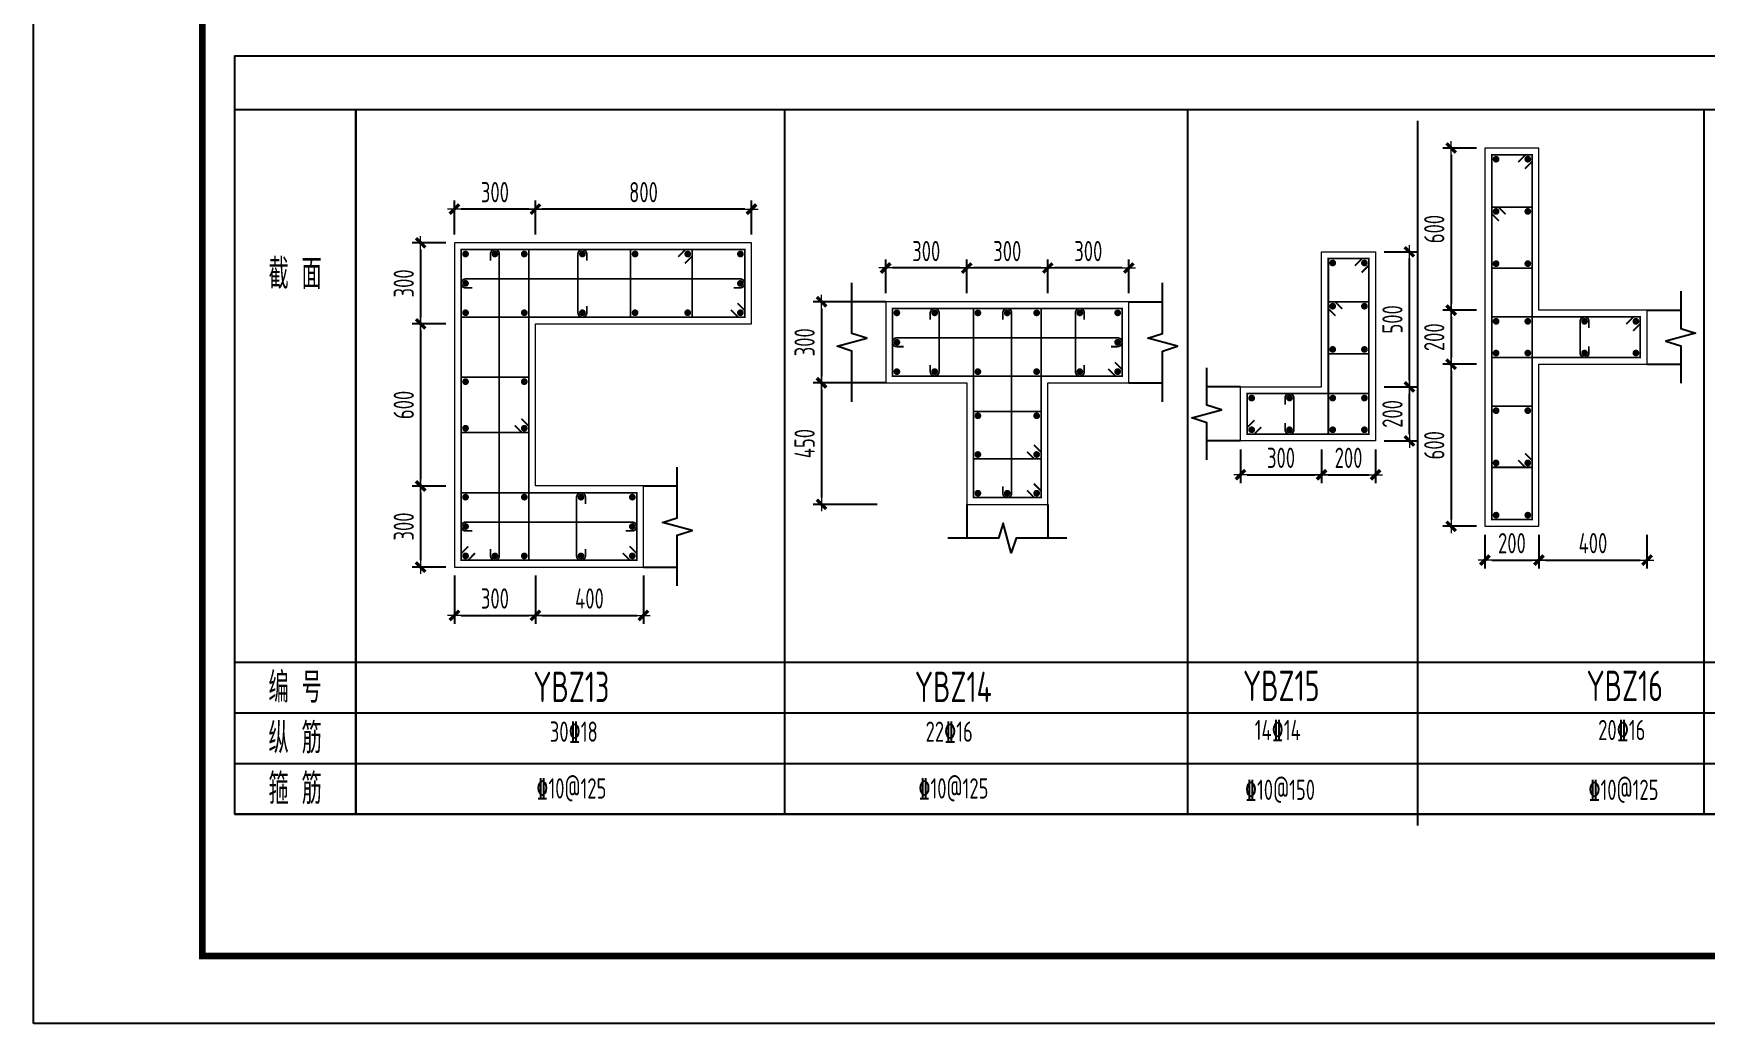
# Model space of a CAD drawing. Extents: x -144902 to 588294, y -160863 to 65494.
# Drawn here: x -20400 to 4361, y 6094 to 20754 of the extents above; entities that cross this region are included whole.
import ezdxf
from ezdxf.enums import TextEntityAlignment as Align

# ---------------------------------------------------------------- set-up
doc = ezdxf.new("R2010")
doc.units = 0
doc.header["$LTSCALE"] = 100
doc.layers.get('0').update_dxf_attribs({"linetype": 'CONTINUOUS'})
doc.layers.get('Defpoints').update_dxf_attribs({"linetype": 'CONTINUOUS'})
for name, color, linetype in [('1508', 2, 'CONTINUOUS'), ('TAB', 7, 'CONTINUOUS'), ('TEXT', 7, 'CONTINUOUS'), ('THIN', 7, 'CONTINUOUS'), ('tk', 7, 'CONTINUOUS')]:
    doc.layers.add(name, color=color, linetype=linetype)
for name, color, linetype, lineweight in [('REIN', 6, 'CONTINUOUS', 18), ('Z-柱大样外框', 7, 'ByLayer', 18), ('Z-详图标注', 3, 'CONTINUOUS', 18)]:
    doc.layers.add(name, color=color, linetype=linetype, lineweight=lineweight)
doc.styles.get("Standard").update_dxf_attribs({"font": 'tssdeng.shx', "width": 0.7, "bigfont": 'tssdchn.shx'})
doc.styles.add('TCCAD_Dimension', font='Tssdeng.shx', dxfattribs={"width": 0.7, "bigfont": 'tssdchn.shx'})
doc.dimstyles.new('TCCAD_25_100', dxfattribs={"dimtxt": 300, "dimasz": 100, "dimexe": 125, "dimexo": 125, "dimgap": 100, "dimtad": 1, "dimdec": 0, "dimlfac": 0.25, "dimzin": 0, "dimdsep": 46, "dimtxsty": 'TCCAD_Dimension', "dimblk": '_TCDBK25_100', "dimcen": 0, "dimclrt": 7, "dimadec": 0, "dimazin": 0, "dimtfac": 1, "dimtdec": 0, "dimtix": 1, "dimtmove": 2, "dimatfit": 3, "dimfxl": 1, "dimtolj": 1, "dimtzin": 0, "dimarcsym": 0})

# ---------------------------------------------------------------- blocks, each defined once
blk = doc.blocks.new('A1tk')
at = {"layer": 'tk', "color": 5}
blk.add_lwpolyline([(0, 0), (0, 59400), (84100, 59400), (84100, 0)], close=True, dxfattribs=at)
at = {"layer": 'tk', "const_width": 100}
blk.add_lwpolyline([(2500, 1000), (83100, 1000), (83100, 58400), (2500, 58400)], close=True, dxfattribs=at)
blk = doc.blocks.new('_TCDBK25_100')
blk.add_line((-1, 0), (1, 0))
at = {"const_width": 0.5}
blk.add_lwpolyline([(-0.7, -0.7), (0.7, 0.7)], dxfattribs=at)
blk = doc.blocks.new('*D55')
at = {"layer": 'Defpoints', "color": 0}
for p in [(-12966, 18153), (-12966, 17653), (-9766, 17653)]:
    blk.add_point(p, dxfattribs=at)
at = {"layer": 'Z-详图标注', "color": 0, "lineweight": -2}
for p, q in [((-12966, 17778), (-12966, 18278)), ((-9866, 18153), (-12866, 18153)), ((-9766, 17778), (-9766, 18278))]:
    blk.add_line(p, q, dxfattribs=at)
at = {"layer": 'Z-详图标注', "color": 0, "lineweight": -2, "xscale": 100, "yscale": 100, "zscale": 100}
for p, rotation in [((-12966, 18153), 180.0006358287465), ((-9766, 18153), 0.000635828746453626)]:
    blk.add_blockref('_TCDBK25_100', p, dxfattribs=dict(at, rotation=rotation))
at = {"layer": 'Z-详图标注', "color": 7, "insert": (-11366, 18403), "char_height": 300, "attachment_point": 5, "rotation": 0.0006, "style": 'TCCAD_Dimension'}
blk.add_mtext('\\A1;800', dxfattribs=at)
blk = doc.blocks.new('*D56')
at = {"layer": 'Defpoints', "color": 0}
for p in [(-14166, 18153), (-14166, 17653), (-12966, 17653)]:
    blk.add_point(p, dxfattribs=at)
at = {"layer": 'Z-详图标注', "color": 0, "lineweight": -2}
for p, q in [((-14166, 17778), (-14166, 18278)), ((-13066, 18153), (-14066, 18153)), ((-12966, 17778), (-12966, 18278))]:
    blk.add_line(p, q, dxfattribs=at)
at = {"layer": 'Z-详图标注', "color": 0, "lineweight": -2, "xscale": 100, "yscale": 100, "zscale": 100}
for p, rotation in [((-14166, 18153), 180.0006358287465), ((-12966, 18153), 0.000635828746453626)]:
    blk.add_blockref('_TCDBK25_100', p, dxfattribs=dict(at, rotation=rotation))
at = {"layer": 'Z-详图标注', "color": 7, "insert": (-13566, 18403), "char_height": 300, "attachment_point": 5, "rotation": 0.0006, "style": 'TCCAD_Dimension'}
blk.add_mtext('\\A1;300', dxfattribs=at)
blk = doc.blocks.new('*D57')
at = {"layer": 'Defpoints', "color": 0}
for p in [(-14166, 17653), (-14666, 16453), (-14166, 16453)]:
    blk.add_point(p, dxfattribs=at)
at = {"layer": 'Z-详图标注', "color": 0, "lineweight": -2}
for p, q in [((-14291, 17653), (-14791, 17653)), ((-14666, 17553), (-14666, 16553)), ((-14291, 16453), (-14791, 16453))]:
    blk.add_line(p, q, dxfattribs=at)
at = {"layer": 'Z-详图标注', "color": 0, "lineweight": -2, "xscale": 100, "yscale": 100, "zscale": 100}
for p, rotation in [((-14666, 17653), 90), ((-14666, 16453), 270)]:
    blk.add_blockref('_TCDBK25_100', p, dxfattribs=dict(at, rotation=rotation))
at = {"layer": 'Z-详图标注', "color": 7, "insert": (-14916, 17053), "char_height": 300, "attachment_point": 5, "rotation": 90, "style": 'TCCAD_Dimension'}
blk.add_mtext('\\A1;300', dxfattribs=at)
blk = doc.blocks.new('*D58')
at = {"layer": 'Defpoints', "color": 0}
for p in [(-14166, 16453), (-14666, 14053), (-14166, 14053)]:
    blk.add_point(p, dxfattribs=at)
at = {"layer": 'Z-详图标注', "color": 0, "lineweight": -2}
for p, q in [((-14291, 16453), (-14791, 16453)), ((-14666, 16353), (-14666, 14153)), ((-14291, 14053), (-14791, 14053))]:
    blk.add_line(p, q, dxfattribs=at)
at = {"layer": 'Z-详图标注', "color": 0, "lineweight": -2, "xscale": 100, "yscale": 100, "zscale": 100}
for p, rotation in [((-14666, 16453), 90), ((-14666, 14053), 270)]:
    blk.add_blockref('_TCDBK25_100', p, dxfattribs=dict(at, rotation=rotation))
at = {"layer": 'Z-详图标注', "color": 7, "insert": (-14916, 15253), "char_height": 300, "attachment_point": 5, "rotation": 90, "style": 'TCCAD_Dimension'}
blk.add_mtext('\\A1;600', dxfattribs=at)
blk = doc.blocks.new('*D59')
at = {"layer": 'Defpoints', "color": 0}
for p in [(-14166, 14053), (-14666, 12853), (-14166, 12853)]:
    blk.add_point(p, dxfattribs=at)
at = {"layer": 'Z-详图标注', "color": 0, "lineweight": -2}
for p, q in [((-14291, 14053), (-14791, 14053)), ((-14666, 13953), (-14666, 12953)), ((-14291, 12853), (-14791, 12853))]:
    blk.add_line(p, q, dxfattribs=at)
at = {"layer": 'Z-详图标注', "color": 0, "lineweight": -2, "xscale": 100, "yscale": 100, "zscale": 100}
for p, rotation in [((-14666, 14053), 90), ((-14666, 12853), 270)]:
    blk.add_blockref('_TCDBK25_100', p, dxfattribs=dict(at, rotation=rotation))
at = {"layer": 'Z-详图标注', "color": 7, "insert": (-14916, 13453), "char_height": 300, "attachment_point": 5, "rotation": 90, "style": 'TCCAD_Dimension'}
blk.add_mtext('\\A1;300', dxfattribs=at)
blk = doc.blocks.new('*D60')
at = {"layer": 'Defpoints', "color": 0}
for p in [(-5379, 17281), (-5379, 16781), (-4179, 16781)]:
    blk.add_point(p, dxfattribs=at)
at = {"layer": 'Z-详图标注', "color": 0, "lineweight": -2}
for p, q in [((-5379, 16906), (-5379, 17406)), ((-4179, 16906), (-4179, 17406)), ((-4279, 17281), (-5279, 17281))]:
    blk.add_line(p, q, dxfattribs=at)
at = {"layer": 'Z-详图标注', "color": 0, "lineweight": -2, "xscale": 100, "yscale": 100, "zscale": 100, "rotation": 180}
blk.add_blockref('_TCDBK25_100', (-5379, 17281), dxfattribs=at)
at = {"layer": 'Z-详图标注', "color": 0, "lineweight": -2, "xscale": 100, "yscale": 100, "zscale": 100}
blk.add_blockref('_TCDBK25_100', (-4179, 17281), dxfattribs=at)
at = {"layer": 'Z-详图标注', "color": 7, "insert": (-4779, 17531), "char_height": 300, "attachment_point": 5, "style": 'TCCAD_Dimension'}
blk.add_mtext('\\A1;300', dxfattribs=at)
blk = doc.blocks.new('*D61')
at = {"layer": 'Defpoints', "color": 0}
for p in [(-6579, 17281), (-6579, 16781), (-5379, 16781)]:
    blk.add_point(p, dxfattribs=at)
at = {"layer": 'Z-详图标注', "color": 0, "lineweight": -2}
for p, q in [((-6579, 16906), (-6579, 17406)), ((-5379, 16906), (-5379, 17406)), ((-5479, 17281), (-6479, 17281))]:
    blk.add_line(p, q, dxfattribs=at)
at = {"layer": 'Z-详图标注', "color": 0, "lineweight": -2, "xscale": 100, "yscale": 100, "zscale": 100, "rotation": 180}
blk.add_blockref('_TCDBK25_100', (-6579, 17281), dxfattribs=at)
at = {"layer": 'Z-详图标注', "color": 0, "lineweight": -2, "xscale": 100, "yscale": 100, "zscale": 100}
blk.add_blockref('_TCDBK25_100', (-5379, 17281), dxfattribs=at)
at = {"layer": 'Z-详图标注', "color": 7, "insert": (-5979, 17531), "char_height": 300, "attachment_point": 5, "style": 'TCCAD_Dimension'}
blk.add_mtext('\\A1;300', dxfattribs=at)
blk = doc.blocks.new('*D62')
at = {"layer": 'Defpoints', "color": 0}
for p in [(-7779, 17281), (-7779, 16781), (-6579, 16781)]:
    blk.add_point(p, dxfattribs=at)
at = {"layer": 'Z-详图标注', "color": 0, "lineweight": -2}
for p, q in [((-7779, 16906), (-7779, 17406)), ((-6579, 16906), (-6579, 17406)), ((-6679, 17281), (-7679, 17281))]:
    blk.add_line(p, q, dxfattribs=at)
at = {"layer": 'Z-详图标注', "color": 0, "lineweight": -2, "xscale": 100, "yscale": 100, "zscale": 100, "rotation": 180}
blk.add_blockref('_TCDBK25_100', (-7779, 17281), dxfattribs=at)
at = {"layer": 'Z-详图标注', "color": 0, "lineweight": -2, "xscale": 100, "yscale": 100, "zscale": 100}
blk.add_blockref('_TCDBK25_100', (-6579, 17281), dxfattribs=at)
at = {"layer": 'Z-详图标注', "color": 7, "insert": (-7179, 17531), "char_height": 300, "attachment_point": 5, "style": 'TCCAD_Dimension'}
blk.add_mtext('\\A1;300', dxfattribs=at)
blk = doc.blocks.new('*D63')
at = {"layer": 'Defpoints', "color": 0}
for p in [(-7779, 16781), (-8730, 15581), (-7779, 15581)]:
    blk.add_point(p, dxfattribs=at)
at = {"layer": 'Z-详图标注', "color": 0, "lineweight": -2}
for p, q in [((-7904, 16781), (-8855, 16781)), ((-8730, 16681), (-8730, 15681)), ((-7904, 15581), (-8855, 15581))]:
    blk.add_line(p, q, dxfattribs=at)
at = {"layer": 'Z-详图标注', "color": 0, "lineweight": -2, "xscale": 100, "yscale": 100, "zscale": 100}
for p, rotation in [((-8730, 16781), 90), ((-8730, 15581), 270)]:
    blk.add_blockref('_TCDBK25_100', p, dxfattribs=dict(at, rotation=rotation))
at = {"layer": 'Z-详图标注', "color": 7, "insert": (-8980, 16181), "char_height": 300, "attachment_point": 5, "rotation": 90, "style": 'TCCAD_Dimension'}
blk.add_mtext('\\A1;300', dxfattribs=at)
blk = doc.blocks.new('*D64')
at = {"layer": 'Defpoints', "color": 0}
for p in [(-7779, 15581), (-8730, 13781), (-7779, 13781)]:
    blk.add_point(p, dxfattribs=at)
at = {"layer": 'Z-详图标注', "color": 0, "lineweight": -2}
for p, q in [((-7904, 15581), (-8855, 15581)), ((-8730, 15481), (-8730, 13881)), ((-7904, 13781), (-8855, 13781))]:
    blk.add_line(p, q, dxfattribs=at)
at = {"layer": 'Z-详图标注', "color": 0, "lineweight": -2, "xscale": 100, "yscale": 100, "zscale": 100}
for p, rotation in [((-8730, 15581), 90), ((-8730, 13781), 270)]:
    blk.add_blockref('_TCDBK25_100', p, dxfattribs=dict(at, rotation=rotation))
at = {"layer": 'Z-详图标注', "color": 7, "insert": (-8980, 14681), "char_height": 300, "attachment_point": 5, "rotation": 90, "style": 'TCCAD_Dimension'}
blk.add_mtext('\\A1;450', dxfattribs=at)
blk = doc.blocks.new('*D65')
at = {"layer": 'Defpoints', "color": 0}
for p in [(-2525, 14720), (-1325, 14720), (-1325, 14220)]:
    blk.add_point(p, dxfattribs=at)
at = {"layer": 'Z-详图标注', "color": 0, "lineweight": -2}
for p, q in [((-2525, 14595), (-2525, 14095)), ((-1325, 14595), (-1325, 14095)), ((-2425, 14220), (-1425, 14220))]:
    blk.add_line(p, q, dxfattribs=at)
at = {"layer": 'Z-详图标注', "color": 0, "lineweight": -2, "xscale": 100, "yscale": 100, "zscale": 100, "rotation": 180}
blk.add_blockref('_TCDBK25_100', (-2525, 14220), dxfattribs=at)
at = {"layer": 'Z-详图标注', "color": 0, "lineweight": -2, "xscale": 100, "yscale": 100, "zscale": 100}
blk.add_blockref('_TCDBK25_100', (-1325, 14220), dxfattribs=at)
at = {"layer": 'Z-详图标注', "color": 7, "insert": (-1925, 14470), "char_height": 300, "attachment_point": 5, "style": 'TCCAD_Dimension'}
blk.add_mtext('\\A1;300', dxfattribs=at)
blk = doc.blocks.new('*D66')
at = {"layer": 'Defpoints', "color": 0}
for p in [(-1325, 14720), (-525, 14720), (-525, 14220)]:
    blk.add_point(p, dxfattribs=at)
at = {"layer": 'Z-详图标注', "color": 0, "lineweight": -2}
for p, q in [((-1325, 14595), (-1325, 14095)), ((-525, 14595), (-525, 14095)), ((-1225, 14220), (-625, 14220))]:
    blk.add_line(p, q, dxfattribs=at)
at = {"layer": 'Z-详图标注', "color": 0, "lineweight": -2, "xscale": 100, "yscale": 100, "zscale": 100, "rotation": 180}
blk.add_blockref('_TCDBK25_100', (-1325, 14220), dxfattribs=at)
at = {"layer": 'Z-详图标注', "color": 0, "lineweight": -2, "xscale": 100, "yscale": 100, "zscale": 100}
blk.add_blockref('_TCDBK25_100', (-525, 14220), dxfattribs=at)
at = {"layer": 'Z-详图标注', "color": 7, "insert": (-925, 14470), "char_height": 300, "attachment_point": 5, "style": 'TCCAD_Dimension'}
blk.add_mtext('\\A1;200', dxfattribs=at)
blk = doc.blocks.new('*D67')
at = {"layer": 'Defpoints', "color": 0}
for p in [(-525, 15520), (-25, 15520), (-525, 14720)]:
    blk.add_point(p, dxfattribs=at)
at = {"layer": 'Z-详图标注', "color": 0, "lineweight": -2}
for p, q in [((-400, 15520), (100, 15520)), ((-25, 14820), (-25, 15420)), ((-400, 14720), (100, 14720))]:
    blk.add_line(p, q, dxfattribs=at)
at = {"layer": 'Z-详图标注', "color": 0, "lineweight": -2, "xscale": 100, "yscale": 100, "zscale": 100}
for p, rotation in [((-25, 15520), 90.00016812754097), ((-25, 14720), 270.000168127541)]:
    blk.add_blockref('_TCDBK25_100', p, dxfattribs=dict(at, rotation=rotation))
at = {"layer": 'Z-详图标注', "color": 7, "insert": (-275, 15120), "char_height": 300, "attachment_point": 5, "rotation": 90.0002, "style": 'TCCAD_Dimension'}
blk.add_mtext('\\A1;200', dxfattribs=at)
blk = doc.blocks.new('*D68')
at = {"layer": 'Defpoints', "color": 0}
for p in [(-525, 17520), (-25, 17520), (-525, 15520)]:
    blk.add_point(p, dxfattribs=at)
at = {"layer": 'Z-详图标注', "color": 0, "lineweight": -2}
for p, q in [((-400, 17520), (100, 17520)), ((-25, 15620), (-25, 17420)), ((-400, 15520), (100, 15520))]:
    blk.add_line(p, q, dxfattribs=at)
at = {"layer": 'Z-详图标注', "color": 0, "lineweight": -2, "xscale": 100, "yscale": 100, "zscale": 100}
for p, rotation in [((-25, 17520), 90.00016812754097), ((-25, 15520), 270.000168127541)]:
    blk.add_blockref('_TCDBK25_100', p, dxfattribs=dict(at, rotation=rotation))
at = {"layer": 'Z-详图标注', "color": 7, "insert": (-275, 16520), "char_height": 300, "attachment_point": 5, "rotation": 90.0002, "style": 'TCCAD_Dimension'}
blk.add_mtext('\\A1;500', dxfattribs=at)
blk = doc.blocks.new('*D69')
at = {"layer": 'Defpoints', "color": 0}
for p in [(1094, 19057), (594, 16656), (1094, 16656)]:
    blk.add_point(p, dxfattribs=at)
at = {"layer": 'Z-详图标注', "color": 0, "lineweight": -2}
for p, q in [((969, 19057), (469, 19057)), ((594, 18957), (594, 16756)), ((969, 16656), (469, 16656))]:
    blk.add_line(p, q, dxfattribs=at)
at = {"layer": 'Z-详图标注', "color": 0, "lineweight": -2, "xscale": 100, "yscale": 100, "zscale": 100}
for p, rotation in [((594, 19057), 90), ((594, 16656), 270)]:
    blk.add_blockref('_TCDBK25_100', p, dxfattribs=dict(at, rotation=rotation))
at = {"layer": 'Z-详图标注', "color": 7, "insert": (344, 17857), "char_height": 300, "attachment_point": 5, "rotation": 90, "style": 'TCCAD_Dimension'}
blk.add_mtext('\\A1;600', dxfattribs=at)
blk = doc.blocks.new('*D70')
at = {"layer": 'Defpoints', "color": 0}
for p in [(1094, 16656), (594, 15856), (1094, 15856)]:
    blk.add_point(p, dxfattribs=at)
at = {"layer": 'Z-详图标注', "color": 0, "lineweight": -2}
for p, q in [((969, 16656), (469, 16656)), ((594, 16556), (594, 15956)), ((969, 15856), (469, 15856))]:
    blk.add_line(p, q, dxfattribs=at)
at = {"layer": 'Z-详图标注', "color": 0, "lineweight": -2, "xscale": 100, "yscale": 100, "zscale": 100}
for p, rotation in [((594, 16656), 90), ((594, 15856), 270)]:
    blk.add_blockref('_TCDBK25_100', p, dxfattribs=dict(at, rotation=rotation))
at = {"layer": 'Z-详图标注', "color": 7, "insert": (344, 16256), "char_height": 300, "attachment_point": 5, "rotation": 90, "style": 'TCCAD_Dimension'}
blk.add_mtext('\\A1;200', dxfattribs=at)
blk = doc.blocks.new('*D71')
at = {"layer": 'Defpoints', "color": 0}
for p in [(1094, 15856), (594, 13456), (1094, 13456)]:
    blk.add_point(p, dxfattribs=at)
at = {"layer": 'Z-详图标注', "color": 0, "lineweight": -2}
for p, q in [((969, 15856), (469, 15856)), ((594, 15756), (594, 13556)), ((969, 13456), (469, 13456))]:
    blk.add_line(p, q, dxfattribs=at)
at = {"layer": 'Z-详图标注', "color": 0, "lineweight": -2, "xscale": 100, "yscale": 100, "zscale": 100}
for p, rotation in [((594, 15856), 90), ((594, 13456), 270)]:
    blk.add_blockref('_TCDBK25_100', p, dxfattribs=dict(at, rotation=rotation))
at = {"layer": 'Z-详图标注', "color": 7, "insert": (344, 14656), "char_height": 300, "attachment_point": 5, "rotation": 90, "style": 'TCCAD_Dimension'}
blk.add_mtext('\\A1;600', dxfattribs=at)
blk = doc.blocks.new('*D72')
at = {"layer": 'Defpoints', "color": 0}
for p in [(1094, 13456), (1894, 13456), (1894, 12956)]:
    blk.add_point(p, dxfattribs=at)
at = {"layer": 'Z-详图标注', "color": 0, "lineweight": -2}
for p, q in [((1094, 13331), (1094, 12831)), ((1894, 13331), (1894, 12831)), ((1194, 12956), (1794, 12956))]:
    blk.add_line(p, q, dxfattribs=at)
at = {"layer": 'Z-详图标注', "color": 0, "lineweight": -2, "xscale": 100, "yscale": 100, "zscale": 100, "rotation": 180}
blk.add_blockref('_TCDBK25_100', (1094, 12956), dxfattribs=at)
at = {"layer": 'Z-详图标注', "color": 0, "lineweight": -2, "xscale": 100, "yscale": 100, "zscale": 100}
blk.add_blockref('_TCDBK25_100', (1894, 12956), dxfattribs=at)
at = {"layer": 'Z-详图标注', "color": 7, "insert": (1494, 13206), "char_height": 300, "attachment_point": 5, "style": 'TCCAD_Dimension'}
blk.add_mtext('\\A1;200', dxfattribs=at)
blk = doc.blocks.new('*D73')
at = {"layer": 'Defpoints', "color": 0}
for p in [(1894, 13456), (3494, 13456), (3494, 12956)]:
    blk.add_point(p, dxfattribs=at)
at = {"layer": 'Z-详图标注', "color": 0, "lineweight": -2}
for p, q in [((1894, 13331), (1894, 12831)), ((3494, 13331), (3494, 12831)), ((1994, 12956), (3394, 12956))]:
    blk.add_line(p, q, dxfattribs=at)
at = {"layer": 'Z-详图标注', "color": 0, "lineweight": -2, "xscale": 100, "yscale": 100, "zscale": 100, "rotation": 180}
blk.add_blockref('_TCDBK25_100', (1894, 12956), dxfattribs=at)
at = {"layer": 'Z-详图标注', "color": 0, "lineweight": -2, "xscale": 100, "yscale": 100, "zscale": 100}
blk.add_blockref('_TCDBK25_100', (3494, 12956), dxfattribs=at)
at = {"layer": 'Z-详图标注', "color": 7, "insert": (2694, 13206), "char_height": 300, "attachment_point": 5, "style": 'TCCAD_Dimension'}
blk.add_mtext('\\A1;400', dxfattribs=at)
blk = doc.blocks.new('*D163')
at = {"layer": 'Defpoints', "color": 0}
for p in [(-14166, 12853), (-12966, 12853), (-12966, 12137)]:
    blk.add_point(p, dxfattribs=at)
at = {"layer": 'Z-详图标注', "color": 0, "lineweight": -2}
for p, q in [((-14166, 12728), (-14166, 12012)), ((-12966, 12728), (-12966, 12012)), ((-14066, 12137), (-13066, 12137))]:
    blk.add_line(p, q, dxfattribs=at)
at = {"layer": 'Z-详图标注', "color": 0, "lineweight": -2, "xscale": 100, "yscale": 100, "zscale": 100, "rotation": 180}
blk.add_blockref('_TCDBK25_100', (-14166, 12137), dxfattribs=at)
at = {"layer": 'Z-详图标注', "color": 0, "lineweight": -2, "xscale": 100, "yscale": 100, "zscale": 100}
blk.add_blockref('_TCDBK25_100', (-12966, 12137), dxfattribs=at)
at = {"layer": 'Z-详图标注', "color": 7, "insert": (-13566, 12387), "char_height": 300, "attachment_point": 5, "style": 'TCCAD_Dimension'}
blk.add_mtext('\\A1;300', dxfattribs=at)
blk = doc.blocks.new('*D164')
at = {"layer": 'Defpoints', "color": 0}
for p in [(-12966, 12853), (-11366, 12853), (-11366, 12137)]:
    blk.add_point(p, dxfattribs=at)
at = {"layer": 'Z-详图标注', "color": 0, "lineweight": -2}
for p, q in [((-12966, 12728), (-12966, 12012)), ((-11366, 12728), (-11366, 12012)), ((-12866, 12137), (-11466, 12137))]:
    blk.add_line(p, q, dxfattribs=at)
at = {"layer": 'Z-详图标注', "color": 0, "lineweight": -2, "xscale": 100, "yscale": 100, "zscale": 100, "rotation": 180}
blk.add_blockref('_TCDBK25_100', (-12966, 12137), dxfattribs=at)
at = {"layer": 'Z-详图标注', "color": 0, "lineweight": -2, "xscale": 100, "yscale": 100, "zscale": 100}
blk.add_blockref('_TCDBK25_100', (-11366, 12137), dxfattribs=at)
at = {"layer": 'Z-详图标注', "color": 7, "insert": (-12166, 12387), "char_height": 300, "attachment_point": 5, "style": 'TCCAD_Dimension'}
blk.add_mtext('\\A1;400', dxfattribs=at)

msp = doc.modelspace()

# ---------------------------------------------------------------- linework, layer by layer
at = {"layer": 'REIN', "color": 210, "const_width": 25}
for points in [[(1588.274, 18850.682), (1694.34, 18956.748), (1794.34, 18956.748), (1794.34, 13556.138), (1194.342, 13556.138), (1194.342, 18956.748), (1794.34, 18956.748), (1794.34, 18856.748), (1688.274, 18750.682)], [(3188.274, 16450.377), (3294.34, 16556.443), (3394.34, 16556.443), (3394.34, 15956.443), (1194.342, 15956.443), (1194.342, 16556.443), (3394.34, 16556.443), (3394.34, 16456.443), (3288.274, 16350.377)]]:
    msp.add_lwpolyline(points, dxfattribs=at)
at = {"layer": 'REIN', "color": 6, "const_width": 50}
for points in [[(1259.342, 18916.748, 1), (1259.342, 18866.748, 1)], [(1729.34, 18916.748, 1), (1729.34, 18866.748, 1)], [(1259.342, 18143.313, 1), (1259.342, 18093.313, 1)], [(1729.34, 18143.313, 1), (1729.34, 18093.313, 1)], [(1259.342, 17369.878, 1), (1259.342, 17319.878, 1)], [(1729.34, 17369.878, 1), (1729.34, 17319.878, 1)], [(1259.342, 16516.443, 1), (1259.342, 16466.443, 1)], [(1729.34, 16516.443, 1), (1729.34, 16466.443, 1)], [(2569.34, 16516.443, 1), (2569.34, 16466.443, 1)], [(3329.34, 16516.443, 1), (3329.34, 16466.443, 1)], [(1259.342, 16046.443, 1), (1259.342, 15996.443, 1)], [(1729.34, 16046.443, 1), (1729.34, 15996.443, 1)], [(2569.34, 16046.443, 1), (2569.34, 15996.443, 1)], [(3329.34, 16046.443, 1), (3329.34, 15996.443, 1)], [(1259.342, 15193.008, 1), (1259.342, 15143.008, 1)], [(1729.34, 15193.008, 1), (1729.34, 15143.008, 1)], [(1259.342, 14419.573, 1), (1259.342, 14369.573, 1)], [(1729.34, 14419.573, 1), (1729.34, 14369.573, 1)], [(1259.342, 13646.138, 1), (1259.342, 13596.138, 1)], [(1729.34, 13646.138, 1), (1729.34, 13596.138, 1)]]:
    msp.add_lwpolyline(points, format="xyb", close=True, dxfattribs=at)
at = {"layer": 'REIN', "color": 6, "const_width": 25}
for points in [[(1300.408, 17977.247), (1194.342, 18083.313), (1194.342, 18183.313), (1794.34, 18183.313), (1794.34, 17279.878), (1194.342, 17279.878), (1194.342, 18183.313), (1294.342, 18183.313), (1400.408, 18077.247)], [(1688.274, 14535.639), (1794.34, 14429.573), (1794.34, 14329.573), (1194.342, 14329.573), (1194.342, 15233.008), (1794.34, 15233.008), (1794.34, 14329.573), (1694.34, 14329.573), (1588.274, 14435.639)]]:
    msp.add_lwpolyline(points, dxfattribs=at)
at = {"layer": 'REIN', "color": 210, "const_width": 25, "elevation": 0}
for points in [[(-9972.127, 16759.232), (-9866.061, 16653.167), (-9866.061, 16553.167), (-14066.061, 16553.135), (-14066.061, 17553.12), (-9866.061, 17553.166), (-9866.061, 16553.167), (-9966.061, 16553.166), (-10072.127, 16659.231)], [(-13859.995, 13059.192), (-13966.061, 12953.126), (-14066.061, 12953.126), (-14066.061, 17553.12), (-13066.061, 17553.131), (-13066.061, 12953.126), (-14066.061, 12953.126), (-14066.061, 13053.126), (-13959.995, 13159.192)], [(-830.881, 17314.224), (-724.815, 17420.291), (-624.815, 17420.291), (-624.807, 14820.289), (-1224.805, 14820.289), (-1224.813, 17420.288), (-624.815, 17420.291), (-624.815, 17320.291), (-730.88, 17214.225)], [(-4385.305, 15887.2), (-4279.239, 15781.134), (-4279.239, 15681.134), (-7679.239, 15681.134), (-7679.239, 16681.134), (-4279.239, 16681.134), (-4279.239, 15681.134), (-4379.239, 15681.134), (-4485.305, 15787.2)], [(-5585.305, 14087.2), (-5479.239, 13981.134), (-5479.239, 13881.134), (-6479.239, 13881.134), (-6479.239, 16681.134), (-5479.239, 16681.134), (-5479.239, 13881.134), (-5579.239, 13881.134), (-5685.305, 13987.2)], [(-2218.741, 14926.355), (-2324.807, 14820.289), (-2424.807, 14820.289), (-2424.807, 15420.289), (-624.809, 15420.289), (-624.807, 14820.289), (-2424.807, 14820.289), (-2424.807, 14920.289), (-2318.741, 15026.355)], [(-11572.127, 13159.192), (-11466.061, 13053.126), (-11466.061, 12953.126), (-14066.061, 12953.126), (-14066.061, 13953.126), (-11466.061, 13953.126), (-11466.061, 12953.126), (-11566.061, 12953.126), (-11672.127, 13059.192)]]:
    msp.add_lwpolyline(points, dxfattribs=at)
at = {"layer": 'REIN', "color": 6, "const_width": 50, "elevation": 0}
for points in [[(-14026.061, 17488.12, 1), (-13976.061, 17488.12, 1)], [(-13591.061, 17488.125, 1), (-13541.061, 17488.125, 1)], [(-13156.061, 17488.13, 1), (-13106.061, 17488.13, 1)], [(-12296.061, 17488.14, 1), (-12246.061, 17488.14, 1)], [(-11516.061, 17488.148, 1), (-11466.061, 17488.148, 1)], [(-10736.061, 17488.157, 1), (-10686.061, 17488.157, 1)], [(-9956.061, 17488.165, 1), (-9906.061, 17488.165, 1)], [(-1159.813, 17330.289, 1), (-1159.813, 17380.289, 1)], [(-689.815, 17330.291, 1), (-689.815, 17380.291, 1)], [(-14026.061, 17053.128, 1), (-13976.061, 17053.128, 1)], [(-9956.061, 17053.166, 1), (-9906.061, 17053.166, 1)], [(-14026.061, 16618.135, 1), (-13976.061, 16618.135, 1)], [(-13156.061, 16618.142, 1), (-13106.061, 16618.142, 1)], [(-12296.061, 16618.148, 1), (-12246.061, 16618.148, 1)], [(-11516.061, 16618.154, 1), (-11466.061, 16618.154, 1)], [(-10736.061, 16618.16, 1), (-10686.061, 16618.16, 1)], [(-9956.061, 16618.166, 1), (-9906.061, 16618.166, 1)], [(-7639.239, 16616.134, 1), (-7589.239, 16616.134, 1)], [(-7079.239, 16616.134, 1), (-7029.239, 16616.134, 1)], [(-6439.239, 16616.134, 1), (-6389.239, 16616.134, 1)], [(-6004.239, 16616.134, 1), (-5954.239, 16616.134, 1)], [(-5569.239, 16616.134, 1), (-5519.239, 16616.134, 1)], [(-4929.239, 16616.134, 1), (-4879.239, 16616.134, 1)], [(-4369.239, 16616.134, 1), (-4319.239, 16616.134, 1)], [(-1159.811, 16690.289, 1), (-1159.811, 16740.289, 1)], [(-689.813, 16690.29, 1), (-689.813, 16740.29, 1)], [(-7639.239, 16181.134, 1), (-7589.239, 16181.134, 1)], [(-4369.239, 16181.134, 1), (-4319.239, 16181.134, 1)], [(-1159.809, 16050.289, 1), (-1159.809, 16100.289, 1)], [(-689.811, 16050.289, 1), (-689.811, 16100.289, 1)], [(-14026.061, 15598.132, 1), (-13976.061, 15598.132, 1)], [(-13156.061, 15598.136, 1), (-13106.061, 15598.136, 1)], [(-7639.239, 15746.134, 1), (-7589.239, 15746.134, 1)], [(-7079.239, 15746.134, 1), (-7029.239, 15746.134, 1)], [(-6439.239, 15746.134, 1), (-6389.239, 15746.134, 1)], [(-5569.239, 15746.134, 1), (-5519.239, 15746.134, 1)], [(-4929.239, 15746.134, 1), (-4879.239, 15746.134, 1)], [(-4369.239, 15746.134, 1), (-4319.239, 15746.134, 1)], [(-2359.807, 15330.289, 1), (-2359.807, 15380.289, 1)], [(-1799.807, 15330.289, 1), (-1799.807, 15380.289, 1)], [(-1159.807, 15330.289, 1), (-1159.807, 15380.289, 1)], [(-689.809, 15330.289, 1), (-689.809, 15380.289, 1)], [(-6439.239, 15092.801, 1), (-6389.239, 15092.801, 1)], [(-5569.239, 15092.801, 1), (-5519.239, 15092.801, 1)], [(-14026.061, 14908.129, 1), (-13976.061, 14908.129, 1)], [(-13156.061, 14908.131, 1), (-13106.061, 14908.131, 1)], [(-2359.807, 14860.289, 1), (-2359.807, 14910.289, 1)], [(-1799.806, 14860.289, 1), (-1799.806, 14910.289, 1)], [(-1159.805, 14860.289, 1), (-1159.805, 14910.289, 1)], [(-689.808, 14860.289, 1), (-689.808, 14910.289, 1)], [(-6439.239, 14519.467, 1), (-6389.239, 14519.467, 1)], [(-5569.239, 14519.467, 1), (-5519.239, 14519.467, 1)], [(-14026.061, 13888.126, 1), (-13976.061, 13888.126, 1)], [(-13156.061, 13888.126, 1), (-13106.061, 13888.126, 1)], [(-12316.061, 13888.126, 1), (-12266.061, 13888.126, 1)], [(-11556.061, 13888.126, 1), (-11506.061, 13888.126, 1)], [(-6439.239, 13946.134, 1), (-6389.239, 13946.134, 1)], [(-6004.239, 13946.134, 1), (-5954.239, 13946.134, 1)], [(-5569.239, 13946.134, 1), (-5519.239, 13946.134, 1)], [(-14026.061, 13453.126, 1), (-13976.061, 13453.126, 1)], [(-11556.061, 13453.126, 1), (-11506.061, 13453.126, 1)], [(-14026.061, 13018.126, 1), (-13976.061, 13018.126, 1)], [(-13591.061, 13018.126, 1), (-13541.061, 13018.126, 1)], [(-13156.061, 13018.126, 1), (-13106.061, 13018.126, 1)], [(-12316.061, 13018.126, 1), (-12266.061, 13018.126, 1)], [(-11556.061, 13018.126, 1), (-11506.061, 13018.126, 1)]]:
    msp.add_lwpolyline(points, format="xyb", close=True, dxfattribs=at)
at = {"layer": 'REIN', "color": 6, "const_width": 25, "elevation": 0}
for points in [[(-13631.061, 17388.125), (-13631.061, 17488.125, -1), (-13501.061, 17488.125), (-13501.061, 13018.126, -1), (-13631.061, 13018.126), (-13631.061, 13118.126)], [(-12206.061, 16718.148), (-12206.061, 16618.148, -1), (-12336.061, 16618.148), (-12336.061, 17488.14, -1), (-12206.061, 17488.14), (-12206.061, 17388.14)], [(-13901.06, 16988.129), (-14001.06, 16988.128, -1), (-14001.061, 17118.128), (-9931.061, 17118.166, -1), (-9931.06, 16988.166), (-10031.06, 16988.165)], [(-7119.239, 16516.134), (-7119.239, 16616.134, -1), (-6989.239, 16616.134), (-6989.239, 15746.134, -1), (-7119.239, 15746.134), (-7119.239, 15846.134)], [(-6044.239, 16516.134), (-6044.239, 16616.134, -1), (-5914.239, 16616.134), (-5914.239, 13946.134, -1), (-6044.239, 13946.134), (-6044.239, 14046.134)], [(-4839.239, 15846.134), (-4839.239, 15746.134, -1), (-4969.239, 15746.134), (-4969.239, 16616.134, -1), (-4839.239, 16616.134), (-4839.239, 16516.134)], [(-7514.239, 16116.134), (-7614.239, 16116.134, -1), (-7614.239, 16246.134), (-4344.239, 16246.134, -1), (-4344.239, 16116.134), (-4444.239, 16116.134)], [(-1864.807, 15255.289), (-1864.807, 15355.289, -1), (-1734.807, 15355.289), (-1734.806, 14885.289, -1), (-1864.806, 14885.289), (-1864.806, 14985.289)], [(-12226.061, 13118.126), (-12226.061, 13018.126, -1), (-12356.061, 13018.126), (-12356.061, 13888.126, -1), (-12226.061, 13888.126), (-12226.061, 13788.126)], [(-13901.061, 13388.126), (-14001.061, 13388.126, -1), (-14001.061, 13518.126), (-11531.061, 13518.126, -1), (-11531.061, 13388.126), (-11631.061, 13388.126)]]:
    msp.add_lwpolyline(points, format="xyb", dxfattribs=at)
for points in [[(-10852.126, 17447.09), (-10746.061, 17553.156), (-10646.061, 17553.158), (-10646.061, 16553.161), (-11556.061, 16553.154), (-11556.061, 17553.147), (-10646.061, 17553.158), (-10646.061, 17453.158), (-10752.126, 17347.091)], [(-1118.744, 16574.223), (-1224.811, 16680.288), (-1224.811, 16780.288), (-624.813, 16780.29), (-624.811, 16010.29), (-1224.809, 16010.289), (-1224.811, 16780.288), (-1124.811, 16780.289), (-1018.744, 16674.223)], [(-13172.127, 15049.197), (-13066.061, 14943.131), (-13066.061, 14843.131), (-14066.061, 14843.129), (-14066.061, 15663.132), (-13066.061, 15663.137), (-13066.061, 14843.131), (-13166.061, 14843.131), (-13272.127, 14949.197)], [(-5585.305, 14660.533), (-5479.239, 14554.467), (-5479.239, 14454.467), (-6479.239, 14454.467), (-6479.239, 15157.801), (-5479.239, 15157.801), (-5479.239, 14454.467), (-5579.239, 14454.467), (-5685.305, 14560.533)]]:
    msp.add_lwpolyline(points, dxfattribs=at)
at = {"layer": 'REIN', "color": 6, "const_width": 25}
msp.add_lwpolyline([(2634.34, 16121.443), (2634.34, 16021.443, -1), (2504.34, 16021.443), (2504.34, 16491.443, -1), (2634.34, 16491.443), (2634.34, 16391.443)], format="xyb", dxfattribs=at)
at = {"layer": 'TAB'}
for p, q in [((-17424.423, 20423.931), (55224.221, 20423.931)), ((-17424.423, 20423.931), (-17424.423, 9194.99, 0)), ((-17424.423, 19625.567), (-15624.423, 19625.567)), ((-15624.423, 19625.567), (55224.221, 19625.567)), ((-15624.423, 19625.567), (-15624.423, 9194.99, 0)), ((-15624.423, 19625.567), (-15624.423, 9194.99, 0)), ((-15624.423, 9194.99, 0), (-15624.423, 19625.567)), ((-9272.297, 9194.99, 0), (-9272.297, 19625.567)), ((-3312.162, 19625.567), (-3312.162, 9194.99, 0)), ((4335.705, 19625.567), (4335.705, 9194.99, 0)), ((98.104, 19459.46), (98.104, 9028.883, 0)), ((-17424.423, 11444.99, 0), (55224.221, 11444.99, 0)), ((-17424.423, 10694.99, 0), (55224.221, 10694.99, 0)), ((-17424.423, 9944.99, 0), (55224.221, 9944.99, 0)), ((55224.221, 9194.99, 0), (-17424.423, 9194.99, 0)), ((-17424.423, 9194.99, 0), (55224.221, 9194.99, 0))]:
    msp.add_line(p, q, dxfattribs=at)
at = {"layer": 'THIN'}
for p, q in [((-7779.239, 16781.134, 0), (-8279.239, 16781.134, 0)), ((-4179.239, 16781.134, 0), (-3679.239, 16781.134, 0)), ((3494.34, 16656.443), (3994.34, 16656.443)), ((3494.34, 15856.443), (3994.34, 15856.443)), ((-7779.239, 15581.134, 0), (-8279.239, 15581.134, 0)), ((-4179.239, 15581.134, 0), (-3679.239, 15581.134, 0)), ((-2524.807, 15520.289, 0), (-3024.807, 15520.289, 0)), ((-2524.808, 14720.291, 0), (-3024.808, 14720.291, 0)), ((-11366.061, 14053.126, 0), (-10866.061, 14053.126, 0)), ((-6579.239, 13781.134, 0), (-6579.239, 13281.134, 0)), ((-5379.239, 13781.134, 0), (-5379.239, 13281.134, 0)), ((-11366.061, 12853.126, 0), (-10866.061, 12853.126, 0))]:
    msp.add_line(p, q, dxfattribs=at)
at = {"layer": 'THIN', "elevation": 0}
for points in [[(-8279.239, 15301.134), (-8279.239, 16051.134), (-8499.239, 16121.134), (-8059.239, 16241.134), (-8279.239, 16311.134), (-8279.239, 17061.134)], [(-3679.239, 15301.134), (-3679.239, 16051.134), (-3459.239, 16121.134), (-3899.239, 16241.134), (-3679.239, 16311.134), (-3679.239, 17061.134)], [(-3024.808, 14440.291), (-3024.808, 14990.29), (-3244.808, 15060.29), (-2804.808, 15180.29), (-3024.808, 15250.29), (-3024.808, 15800.289)], [(-10866.061, 12573.126), (-10866.061, 13323.126), (-10646.061, 13393.126), (-11086.061, 13513.126), (-10866.061, 13583.126), (-10866.061, 14333.126)], [(-5099.239, 13281.134), (-5849.239, 13281.134), (-5919.239, 13061.134), (-6039.239, 13501.134), (-6109.239, 13281.134), (-6859.239, 13281.134)]]:
    msp.add_lwpolyline(points, dxfattribs=at)
at = {"layer": 'THIN'}
msp.add_lwpolyline([(3994.34, 16936.443), (3994.34, 16386.443), (4214.34, 16316.443), (3774.34, 16196.443), (3994.34, 16126.443), (3994.34, 15576.443)], dxfattribs=at)
at = {"layer": 'Z-柱大样外框', "color": 1}
msp.add_lwpolyline([(3494.34, 16656.443), (1894.34, 16656.443), (1894.34, 19056.748), (1094.342, 19056.748), (1094.342, 13456.138), (1894.34, 13456.138), (1894.34, 15856.443), (3494.34, 15856.443)], close=True, dxfattribs=at)
at = {"layer": 'Z-柱大样外框', "color": 1, "elevation": 0}
for points in [[(-14166.061, 17653.118), (-14166.061, 12853.126), (-11366.061, 12853.126), (-11366.061, 14053.126), (-12966.061, 14053.126), (-12966.061, 16453.143), (-9766.061, 16453.167), (-9766.061, 17653.167), (-14166.061, 17653.118)], [(-524.807, 14720.289), (-2524.807, 14720.289), (-2524.807, 15520.289), (-1324.807, 15520.289), (-1324.813, 17520.288), (-524.815, 17520.291), (-524.807, 14720.289)], [(-7779.239, 16781.134), (-7779.239, 15581.134), (-6579.239, 15581.134), (-6579.239, 13781.134), (-5379.239, 13781.134), (-5379.239, 15581.134), (-4179.239, 15581.134), (-4179.239, 16781.134), (-7779.239, 16781.134)]]:
    msp.add_lwpolyline(points, close=True, dxfattribs=at)

# ---------------------------------------------------------------- block references
at = {"layer": '1508'}
msp.add_blockref('A1tk', (-20399.668, 6094.074), dxfattribs=at)

# ---------------------------------------------------------------- texts
at = {"layer": 'TAB', "width": 0.7}
for s, p in [('YBZ13', (-12434.268, 11078.644, 0)), ('YBZ14', (-6777.013, 11078.644)), ('YBZ15', (-1921.808, 11093.869, 0)), ('YBZ16', (3164.282, 11093.869, 0))]:
    msp.add_text(s, height=450, dxfattribs=at).set_placement(p, align=Align.MIDDLE_CENTER)
at = {"layer": 'TAB', "color": 7, "width": 0.7}
for s, p in [('30%%13218', (-12753.306, 10175.759, 0)), ('22%%13216', (-7188.936, 10175.759)), ('14%%13214', (-2314.997, 10200.034, 0)), ('20%%13216', (2771.093, 10200.034, 0))]:
    msp.add_text(s, height=300, dxfattribs=at).set_placement(p, align=Align.BOTTOM_LEFT)
for s, p in [('%%13210@125', (-12434.268, 9575.759, 0)), ('%%13210@125', (-6777.013, 9575.759)), ('%%13210@150', (-1940.865, 9555, 0)), ('%%13210@125', (3145.225, 9555, 0))]:
    msp.add_text(s, height=300, dxfattribs=at).set_placement(p, align=Align.MIDDLE_CENTER)
at = {"layer": 'TEXT', "color": 7, "width": 0.7}
for s, p in [('截 面', (-16524.423, 17193.576)), ('编 号', (-16524.423, 11069.99, 0)), ('纵 筋', (-16524.423, 10319.99, 0)), ('箍 筋', (-16524.423, 9569.99, 0))]:
    msp.add_text(s, height=450, dxfattribs=at).set_placement(p, align=Align.MIDDLE_CENTER)

# ---------------------------------------------------------------- dimensions: what is measured, and where the dimension line sits
at = {"layer": 'Z-详图标注'}
for base, p1, p2, angle, picture, middle in [((594.342, 16656.443), (1094.342, 19056.748), (1094.342, 16656.443), 270, '*D69', (344.342, 17856.596)), ((-14166.066, 18153.118, 0), (-12966.061, 17653.132, 0), (-14166.061, 17653.118, 0), 180.0006358, '*D56', (-13566.069, 18403.125, 0)), ((-12966.066, 18153.132, 0), (-9766.061, 17653.167, 0), (-12966.061, 17653.132, 0), 180.0006358, '*D55', (-11366.069, 18403.15, 0)), ((-14666.061, 16453.134, 0), (-14166.061, 17653.118, 0), (-14166.061, 16453.134, 0), 270, '*D57', (-14916.061, 17053.126, 0)), ((-7779.239, 17281.134, 0), (-6579.239, 16781.134, 0), (-7779.239, 16781.134, 0), 180, '*D62', (-7179.239, 17531.134, 0)), ((-6579.239, 17281.134, 0), (-5379.239, 16781.134, 0), (-6579.239, 16781.134, 0), 180, '*D61', (-5979.239, 17531.134, 0)), ((-5379.239, 17281.134, 0), (-4179.239, 16781.134, 0), (-5379.239, 16781.134, 0), 180, '*D60', (-4779.239, 17531.134, 0)), ((-24.815, 17520.293, 0), (-524.81, 15520.289, 0), (-524.815, 17520.291, 0), 90.0001681, '*D68', (-274.812, 16520.291, 0)), ((-8730.019, 15581.134, 0), (-7779.239, 16781.134, 0), (-7779.239, 15581.134, 0), 270, '*D63', (-8980.019, 16181.134, 0)), ((594.342, 15856.443), (1094.342, 16656.443), (1094.342, 15856.443), 270, '*D70', (344.342, 16256.443)), ((-14666.061, 14053.126, 0), (-14166.061, 16453.134, 0), (-14166.061, 14053.126, 0), 270, '*D58', (-14916.061, 15253.13, 0)), ((594.342, 13456.138), (1094.342, 15856.443), (1094.342, 13456.138), 270, '*D71', (344.342, 14656.29)), ((-8730.019, 13781.134, 0), (-7779.239, 15581.134, 0), (-7779.239, 13781.134, 0), 270, '*D64', (-8980.019, 14681.134, 0)), ((-24.81, 15520.29, 0), (-524.807, 14720.289, 0), (-524.81, 15520.289, 0), 90.0001681, '*D67', (-274.808, 15120.289, 0)), ((-14666.061, 12853.126, 0), (-14166.061, 14053.126, 0), (-14166.061, 12853.126, 0), 270, '*D59', (-14916.061, 13453.126, 0))]:
    dim = msp.add_linear_dim(base=base, p1=p1, p2=p2, angle=angle, dimstyle='TCCAD_25_100', dxfattribs=at)
    dim.commit()
    dim.dimension.update_dxf_attribs({"geometry": picture, "text_midpoint": middle})
for base, p1, p2, picture, middle in [((-1324.805, 14220.289, 0), (-2524.807, 14720.289, 0), (-1324.805, 14720.289, 0), '*D65', (-1924.806, 14470.289, 0)), ((-524.807, 14220.289, 0), (-1324.805, 14720.289, 0), (-524.807, 14720.289, 0), '*D66', (-924.806, 14470.289, 0)), ((1894.34, 12956.138), (1094.342, 13456.138), (1894.34, 13456.138), '*D72', (1494.341, 13206.138)), ((3494.34, 12956.138), (1894.34, 13456.138), (3494.34, 13456.138), '*D73', (2694.34, 13206.138)), ((-12966.061, 12137.243, 0), (-14166.061, 12853.126, 0), (-12966.061, 12853.126, 0), '*D163', (-13566.061, 12387.243, 0)), ((-11366.061, 12137.243, 0), (-12966.061, 12853.126, 0), (-11366.061, 12853.126, 0), '*D164', (-12166.061, 12387.243, 0))]:
    dim = msp.add_linear_dim(base=base, p1=p1, p2=p2, dimstyle='TCCAD_25_100', dxfattribs=at)
    dim.commit()
    dim.dimension.update_dxf_attribs({"geometry": picture, "text_midpoint": middle})

doc.saveas('drawing.dxf')
